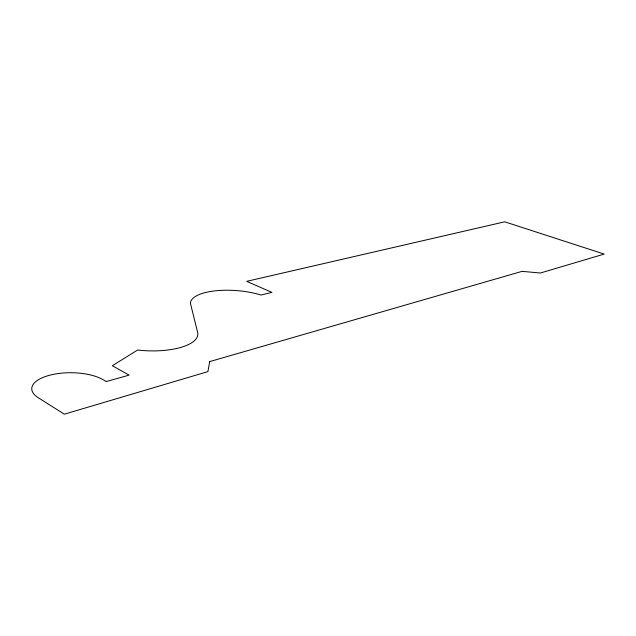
<?xml version="1.0" encoding="UTF-8"?>
<svg xmlns="http://www.w3.org/2000/svg" width="636" height="636" viewBox="0 0 636 636"><rect width="100%" height="100%" fill="white"/><g stroke="black" fill="none" stroke-linecap="round" stroke-linejoin="round"><path stroke-width="0.95" d="M209.729 361.582L207.893 371.623L64.347 414.187L38.279 397.754A39.368 16.258 0.4 0 1 48.741 375.471A39.368 16.258 0.4 0 1 103.04 379.66L106.307 381.552L129.092 375.137L112.334 365.724L137.614 350.038A50.276 18.706 2.6 0 0 197.47 331.785L190.474 303.523A45.339 15.908 4.5 0 1 214.3 290.946A45.339 15.908 4.5 0 1 261.07 295.04L271.938 292.377L246.673 281.343L504.722 221.813L604.2 254.09L540.385 273.011L522.1 271.349L209.729 361.582"/></g></svg>
